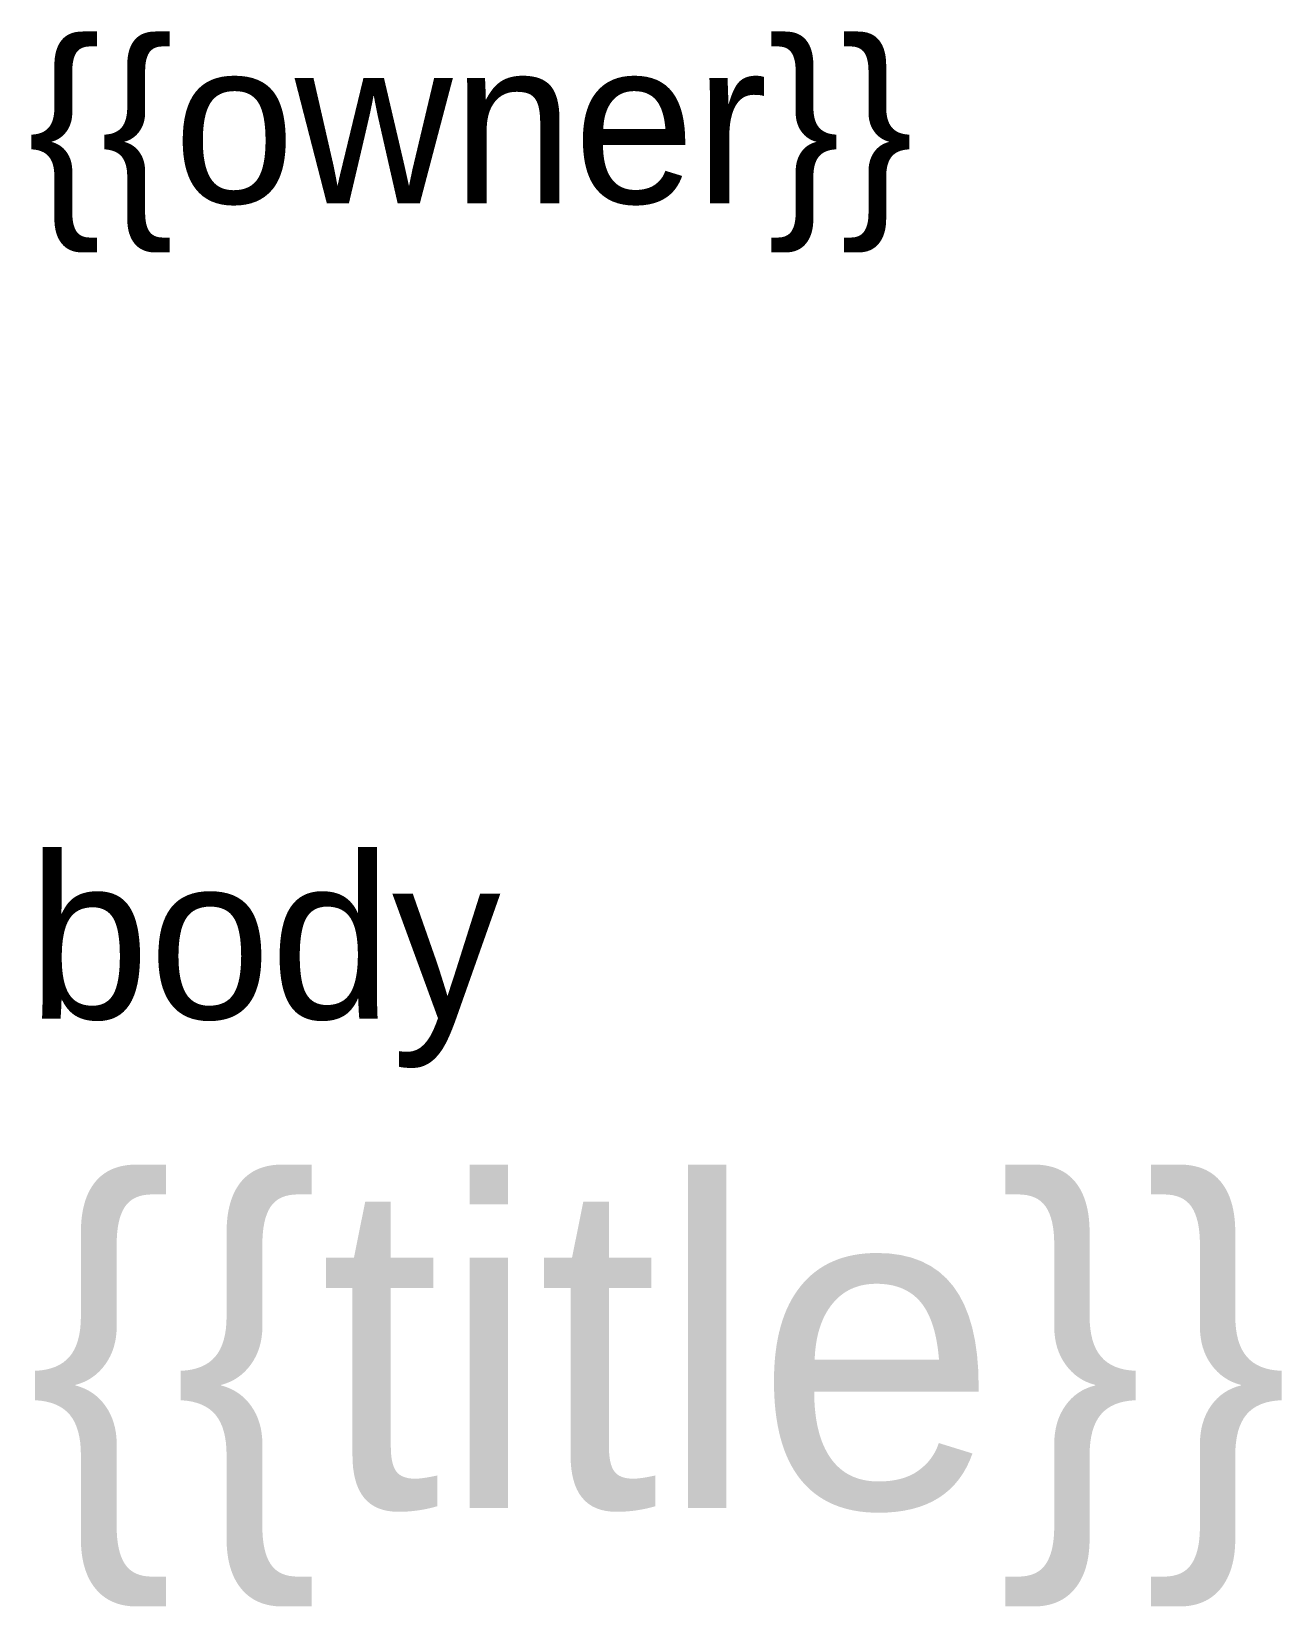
# Model space of a CAD drawing. Header units: metres. Extents: x 0.1 to 19.2, y -1.5 to 22.6.
import ezdxf

# ---------------------------------------------------------------- set-up
doc = ezdxf.new("R2010")
doc.units = ezdxf.units.M

# ---------------------------------------------------------------- blocks, each defined once
blk = doc.blocks.new('TITLEBLOCK')
blk.add_attdef('OWNER', (0, 0), '', height=2.5)

msp = doc.modelspace()

# ---------------------------------------------------------------- block references
msp.add_blockref('TITLEBLOCK', (0, 20)).add_auto_attribs({'OWNER': '{{owner}}'})

# ---------------------------------------------------------------- texts
msp.add_text('{{title}}', height=5).set_placement((0, 0))
at = {"insert": (0, 10), "char_height": 2.5, "attachment_point": 1}
msp.add_mtext('{{body}}', dxfattribs=at)

doc.saveas('drawing.dxf')
